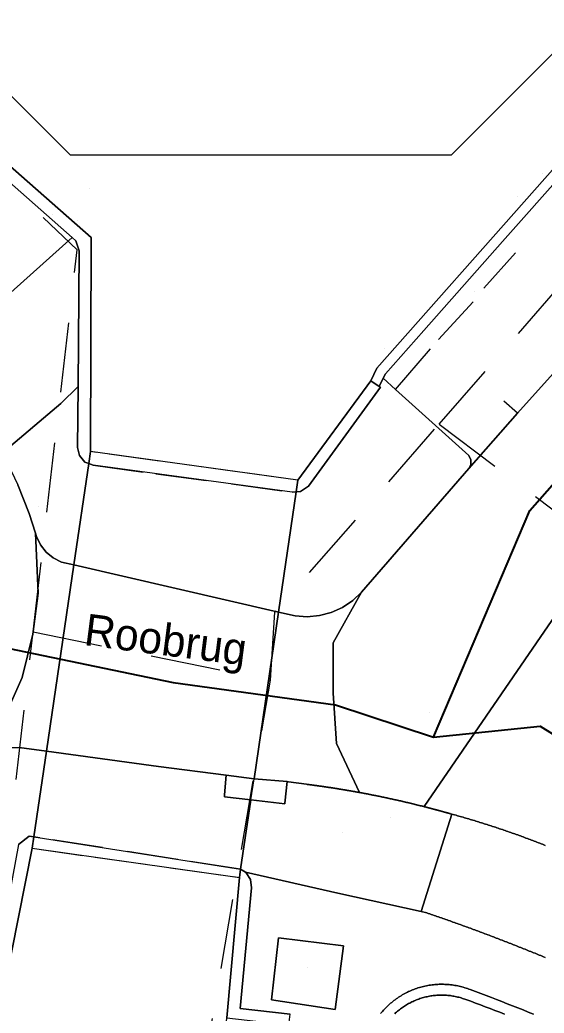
# Model space of a CAD drawing. Header units: metres. Extents: x 0 to 105485, y 0 to 425721.
# Drawn here: x 105230.5 to 105251.16, y 425633.7 to 425672.83 of the extents above; entities that cross this region are included whole.
import ezdxf
from ezdxf.enums import TextEntityAlignment as Align

# ---------------------------------------------------------------- set-up
doc = ezdxf.new("R2010")
doc.units = ezdxf.units.M
doc.header["$MEASUREMENT"] = 0
doc.linetypes.add('IE-TERREINAFSCHEIDING_KUNSTMATIG-SO', pattern=[11, 4, -1, 4, -2])
doc.linetypes.add('KG-PERCEEL-SO', pattern=[19, 5.5, -4, 5.5, -4])
for name, color, linetype, lineweight in [('B-XX-GK-KADEMUUR-G', 150, 'Continuous', 18), ('B-XX-GR-BEPLANTING_CULTUUR_VASTE PLANTENVAK-G', 90, 'Continuous', 18), ('B-XX-GR-BOOM-G', 90, 'Continuous', 13), ('B-XX-IE-AFVAL APART PLAATS-G', 7, 'Continuous', 18), ('B-XX-IE-MEUBILAIR-G', 7, 'Continuous', 18), ('B-XX-IE-MEUBILAIR_WATERWEGMEUBILAIR-G', 150, 'Continuous', 18), ('B-XX-IE-TERREINAFSCHEIDING_KUNSTMATIG_MUUR-G', 90, 'IE-TERREINAFSCHEIDING_KUNSTMATIG-SO', 18), ('B-XX-KG-GRENS_PERCEEL-G', 150, 'KG-PERCEEL-SO', 18), ('B-XX-KW-KUNSTWERK_DEK-G', 170, 'Continuous', 18), ('B-XX-OG-BEBOUWING_STRAATNAAM-T', 7, 'Continuous', 18), ('B-XX-OG-GRENS-G', 7, 'Continuous', 18), ('B-XX-OG-WATER_HAVEN-G', 170, 'Continuous', 18), ('B-XX-VH-OPENVERHARDING-G', 90, 'Continuous', 18), ('B-XX-VH-OPENVERHARDING_SIERBESTRATING-G', 90, 'Continuous', 18), ('B-XX-VH-OPENVERHARDING_STRAATBAKSTEEN-G', 90, 'Continuous', 18), ('B-XX-VW-MARKERING-G', 7, 'Continuous', 18)]:
    doc.layers.add(name, color=color, linetype=linetype, lineweight=lineweight)
doc.layers.add('GIS-WEGVAKKEN', color=2, linetype='Continuous')

msp = doc.modelspace()

# ---------------------------------------------------------------- linework, layer by layer
at = {"layer": 'B-XX-GK-KADEMUUR-G', "ltscale": 0.5}
for points in [[(105289.9330904716, 425710), (105282.355, 425701.46), (105280.942, 425700), (105258.198, 425674.485), (105256.995, 425673.131), (105244.569, 425659.112), (105244.325, 425658.614), (105244.661, 425658.39), (105244.819, 425658.712), (105244.904, 425658.887), (105246.421, 425660.598), (105249.522, 425664.097), (105259.66, 425675.52), (105281.234, 425699.727), (105282.075, 425700.596), (105282.648, 425701.188), (105284.408, 425703.172), (105290.4667001304, 425710)], [(105244.661, 425658.39), (105244.325, 425658.614), (105241.452, 425654.699), (105241.384, 425654.234), (105241.559, 425654.244), (105241.878, 425654.465), (105244.708, 425658.359)], [(105230.994, 425640.195), (105231.059, 425640.641), (105230.871, 425640.67), (105230.456, 425640.339), (105229.446, 425634.904), (105229.746, 425634.613), (105229.907, 425634.766)], [(105239.197, 425639.371), (105239.162, 425639.041), (105238.657, 425633.52), (105240.597, 425633.294), (105240.585, 425633.2), (105241.091, 425633.13), (105241.159, 425633.655), (105239.188, 425633.884), (105239.624, 425638.636), (105239.597, 425638.96), (105239.42, 425639.233), (105239.393, 425639.25)]]:
    msp.add_lwpolyline(points, close=True, dxfattribs=at)
msp.add_lwpolyline([(105224.808, 425671.101), (105232.564, 425664.259), (105232.714, 425664.127), (105232.841, 425663.729), (105232.797, 425658.381), (105232.777, 425655.988), (105232.85, 425655.665), (105233.064, 425655.412), (105233.215, 425655.352), (105233.284, 425655.826), (105233.315, 425664.259), (105224.738, 425671.801)], dxfattribs=at)
at = {"layer": 'B-XX-GR-BEPLANTING_CULTUUR_VASTE PLANTENVAK-G', "ltscale": 0.5}
msp.add_lwpolyline([(105251.2005491174, 425640.3087809963), (105251.1466306467, 425640.3300671576), (105251.0926778883, 425640.3512662618), (105251.0386909829, 425640.3723782535), (105250.9846700712, 425640.393403078), (105250.9306152938, 425640.4143406803), (105250.8765267915, 425640.435191006), (105250.8224047054, 425640.4559540006), (105250.7682491764, 425640.4766296102), (105250.7140603456, 425640.4972177808), (105250.6598383542, 425640.5177184589), (105250.6055833434, 425640.5381315908), (105250.5512954547, 425640.5584571237), (105250.4969748293, 425640.5786950043), (105250.4426216089, 425640.5988451801), (105250.3882359351, 425640.6189075985), (105250.3338179495, 425640.6388822073), (105250.279367794, 425640.6587689545), (105250.2248856103, 425640.6785677881), (105250.1703715404, 425640.6982786566), (105250.1158257264, 425640.7179015088), (105250.0612483104, 425640.7374362934), (105250.0066394345, 425640.7568829596), (105249.951999241, 425640.7762414567), (105249.8973278723, 425640.7955117342), (105249.8426254708, 425640.814693742), (105249.787892179, 425640.8337874301), (105249.7331281396, 425640.8527927487), (105249.6783334952, 425640.8717096483), (105249.6235083885, 425640.8905380797), (105249.5686529624, 425640.9092779938), (105249.5137673598, 425640.9279293417), (105249.4588517237, 425640.946492075), (105249.4039061972, 425640.9649661451), (105249.3489309234, 425640.983351504), (105249.2939260455, 425641.0016481038), (105249.2388917069, 425641.0198558967), (105249.1838280509, 425641.0379748355), (105249.128735221, 425641.0560048728), (105249.0736133608, 425641.0739459618), (105249.0184626137, 425641.0917980556), (105248.9632831236, 425641.1095611078), (105248.9080750342, 425641.127235072), (105248.8528384892, 425641.1448199022), (105248.7975736327, 425641.1623155526), (105248.7422806085, 425641.1797219777), (105248.6869595609, 425641.1970391321), (105248.6316106338, 425641.2142669706), (105248.5762339714, 425641.2314054483), (105248.5208297181, 425641.2484545208), (105248.4653980182, 425641.2654141434), (105248.4099390162, 425641.282284272), (105248.3544528564, 425641.2990648628), (105248.2989396835, 425641.3157558718), (105248.243399642, 425641.3323572558), (105248.1878328768, 425641.3488689713), (105248.1322395325, 425641.3652909755), (105248.076619754, 425641.3816232255), (105248.0209736861, 425641.3978656787), (105247.965301474, 425641.4140182929), (105247.9096032625, 425641.430081026), (105247.8538791969, 425641.4460538361), (105247.7981294223, 425641.4619366815), (105247.7423540839, 425641.4777295211), (105247.6865533271, 425641.4934323134), (105247.6307272972, 425641.5090450178), (105247.5748761396, 425641.5245675935), (105247.519, 425641.54), (105247.519, 425641.54), (105246.308, 425637.702), (105246.536, 425637.65), (105246.536, 425637.65), (105246.5934085817, 425637.6302827893), (105246.6508027936, 425637.6105237888), (105246.7081826052, 425637.5907230091), (105246.7655479862, 425637.5708804607), (105246.822898906, 425637.5509961542), (105246.8802353344, 425637.5310701), (105246.937557241, 425637.5111023086), (105246.9948645952, 425637.4910927909), (105247.0521573669, 425637.4710415571), (105247.1094355256, 425637.4509486182), (105247.1666990409, 425637.4308139845), (105247.2239478825, 425637.410637667), (105247.2811820201, 425637.3904196762), (105247.3384014233, 425637.3701600228), (105247.3956060618, 425637.3498587177), (105247.4527959052, 425637.3295157715), (105247.5099709234, 425637.309131195), (105247.5671310859, 425637.2887049991), (105247.6242763625, 425637.2682371946), (105247.6814067228, 425637.2477277922), (105247.7385221367, 425637.227176803), (105247.7956225737, 425637.2065842377), (105247.8527080038, 425637.1859501073), (105247.9097783965, 425637.1652744228), (105247.9668337217, 425637.1445571951), (105248.023873949, 425637.1237984351), (105248.0808990484, 425637.1029981539), (105248.1379089896, 425637.0821563625), (105248.1949037422, 425637.0612730719), (105248.2518832762, 425637.0403482933), (105248.3088475614, 425637.0193820376), (105248.3657965675, 425636.9983743161), (105248.4227302643, 425636.9773251398), (105248.4796486217, 425636.9562345199), (105248.5365516095, 425636.9351024677), (105248.5934391976, 425636.9139289942), (105248.6503113558, 425636.8927141107), (105248.7071680539, 425636.8714578285), (105248.7640092619, 425636.8501601587), (105248.8208349495, 425636.8288211128), (105248.8776450867, 425636.8074407021), (105248.9344396434, 425636.7860189377), (105248.9912185895, 425636.7645558311), (105249.0479818948, 425636.7430513938), (105249.1047295293, 425636.721505637), (105249.1614614629, 425636.6999185722), (105249.2181776656, 425636.6782902109), (105249.2748781072, 425636.6566205645), (105249.3315627577, 425636.6349096444), (105249.3882315872, 425636.6131574622), (105249.4448845654, 425636.5913640295), (105249.5015216625, 425636.5695293577), (105249.5581428484, 425636.5476534585), (105249.614748093, 425636.5257363434), (105249.6713373665, 425636.5037780241), (105249.7279106388, 425636.4817785122), (105249.7844678798, 425636.4597378193), (105249.8410090597, 425636.4376559572), (105249.8975341484, 425636.4155329375), (105249.9540431161, 425636.393368772), (105250.0105359327, 425636.3711634724), (105250.0670125683, 425636.3489170505), (105250.123472993, 425636.3266295181), (105250.1799171768, 425636.3043008869), (105250.2363450899, 425636.2819311689), (105250.2927567022, 425636.2595203759), (105250.3491519841, 425636.2370685197), (105250.4055309054, 425636.2145756123), (105250.4618934364, 425636.1920416655), (105250.5182395472, 425636.1694666914), (105250.5745692079, 425636.1468507019), (105250.6308823887, 425636.1241937089), (105250.6871790596, 425636.1014957246), (105250.743459191, 425636.0787567608), (105250.7997227529, 425636.0559768297), (105250.8559697155, 425636.0331559434), (105250.912200049, 425636.0102941139), (105250.9684137237, 425635.9873913534), (105251.0246107096, 425635.9644476739), (105251.0807909771, 425635.9414630877), (105251.1369544963, 425635.9184376069), (105251.1931012375, 425635.8953712438)], dxfattribs=at)
msp.add_lwpolyline([(105242.931, 425633.843), (105243.259, 425636.353), (105240.688, 425636.665), (105240.424, 425634.226)], close=True, dxfattribs=at)
at = {"layer": 'B-XX-GR-BOOM-G', "color": 0, "true_color": 0x604a38}
msp.add_polyline3d([(105241.819, 425635.51, 2.626642020908946), (105241.819, 425635.51, 5.426642020908945)], dxfattribs=at)
at = {"layer": 'B-XX-IE-AFVAL APART PLAATS-G', "color": 0, "true_color": 0x604a38}
msp.add_polyline3d([(105243.21, 425640.807, 2.937660908571255), (105243.21, 425640.807, 4.437660908571255)], dxfattribs=at)
at = {"layer": 'B-XX-IE-MEUBILAIR-G', "color": 0, "true_color": 0x604a38}
for points in [[(105248.404, 425662.147, 2.422362178767157), (105248.404, 425662.147, 3.922362178767157)], [(105231.252, 425653.669, 2.971414036667317), (105231.252, 425653.669, 5.971414036667317)], [(105246.654, 425645.548, 2.816537463534221), (105246.654, 425645.548, 4.316537463534221)], [(105245.109, 425641.417, 2.895489654497049), (105245.109, 425641.417, 5.895489654497048)]]:
    msp.add_polyline3d(points, dxfattribs=at)
at = {"layer": 'B-XX-IE-MEUBILAIR_WATERWEGMEUBILAIR-G', "color": 0, "true_color": 0x604a38}
for points in [[(105251.112, 425666.774, 2.416243620165787), (105251.112, 425666.774, 3.916243620165787)], [(105233.26, 425666.17, 0.5669999718666077), (105233.26, 425666.17, 2.066999971866608)], [(105250.107, 425665.872, 2.405112032134081), (105250.107, 425665.872, 3.905112032134081)], [(105231.776, 425665.177, 2.389188335559991), (105231.776, 425665.177, 3.889188335559991)], [(105232.759, 425664.911, 2.47910744046955), (105232.759, 425664.911, 3.97910744046955)], [(105246.421, 425660.598, 2.473200082778931), (105246.421, 425660.598, 3.973200082778931)], [(105244.886, 425659.903, 1.85851679067617), (105244.886, 425659.903, 3.35851679067617)]]:
    msp.add_polyline3d(points, dxfattribs=at)
at = {"layer": 'B-XX-IE-TERREINAFSCHEIDING_KUNSTMATIG_MUUR-G', "ltscale": 0.5}
for points in [[(105233.284, 425655.826), (105233.215, 425655.352), (105233.386, 425655.284), (105241.238, 425654.226), (105241.384, 425654.234), (105241.452, 425654.699)], [(105231.059, 425640.641), (105230.994, 425640.195), (105239.162, 425639.041), (105239.197, 425639.371)]]:
    msp.add_lwpolyline(points, close=True, dxfattribs=at)
at = {"layer": 'B-XX-KG-GRENS_PERCEEL-G', "ltscale": 0.5, "flags": 128}
for points in [[(105231.028, 425648.721), (105232.765, 425663.768), (105223.33, 425672.796), (105205.864, 425687.843), (105203.974, 425699.927), (105205.855, 425708.99), (105206.159061153, 425710)], [(105247.02, 425656.904), (105257.374, 425668.757)], [(105240.378, 425646.823), (105240.549, 425649.496), (105247.02, 425656.904)], [(105247.02, 425656.904), (105255.115, 425650.817)], [(105230.356, 425642.902), (105231.028, 425648.721)], [(105231.028, 425648.721), (105240.378, 425646.823)], [(105254.747, 425603.697), (105236.924, 425626.641), (105240.378, 425646.823)]]:
    msp.add_lwpolyline(points, dxfattribs=at)
at = {"layer": 'B-XX-KW-KUNSTWERK_DEK-G', "ltscale": 0.5}
msp.add_lwpolyline([(105230.994, 425640.195), (105239.162, 425639.041), (105239.197, 425639.371), (105239.607, 425642.104), (105239.73, 425642.926), (105240.691, 425649.493), (105241.384, 425654.234), (105241.452, 425654.699), (105233.284, 425655.826), (105233.215, 425655.352), (105232.629, 425651.359), (105231.555, 425644.025), (105231.059, 425640.641)], close=True, dxfattribs=at)
at = {"layer": 'B-XX-OG-GRENS-G'}
msp.add_polyline3d([(105282.5, 425707.5, 2.338525056838989), (105277.5, 425702.5, 0.9482744932174683), (105267.5, 425692.5, 1.976018786430359), (105262.5, 425682.5, 2.065918684005737), (105257.5, 425677.5, 1.333244800567627), (105252.5, 425672.5, 1.452855467796326), (105247.5, 425667.5, 0.946174144744873), (105232.5, 425667.5, 0.7725734710693359), (105227.5, 425672.5, 1.657380223274231), (105222.5, 425677.5, 0.4754563271999359), (105217.5, 425682.5, 0.4130195379257202), (105207.5, 425692.5, 0.3814249932765961), (105202.5, 425702.5, 2.294182300567627)], close=True, dxfattribs=at)
at = {"layer": 'B-XX-OG-WATER_HAVEN-G', "ltscale": 0.5}
for points in [[(105249.686, 425609.76), (105245.054, 425616.057), (105238.038, 425625.683), (105237.89, 425625.923), (105238.105, 425627.905), (105238.551, 425632.317), (105238.657, 425633.52), (105239.162, 425639.041), (105239.197, 425639.371), (105239.607, 425642.104), (105238.56, 425642.225), (105238.566, 425642.296), (105238.636, 425643.07), (105239.73, 425642.926), (105240.691, 425649.493), (105241.384, 425654.234), (105241.452, 425654.699), (105244.325, 425658.614), (105244.569, 425659.112), (105256.995, 425673.131), (105258.198, 425674.485), (105280.942, 425700)], [(105224.738, 425671.801), (105233.315, 425664.259), (105233.284, 425655.826), (105233.215, 425655.352), (105232.629, 425651.359), (105231.555, 425644.025), (105231.059, 425640.641), (105230.994, 425640.195), (105229.907, 425634.766)]]:
    msp.add_lwpolyline(points, dxfattribs=at)
at = {"layer": 'B-XX-VH-OPENVERHARDING-G', "ltscale": 0.5}
for points in [[(105281.234, 425699.727), (105259.66, 425675.52), (105249.522, 425664.097), (105246.421, 425660.598), (105244.904, 425658.887), (105244.819, 425658.712), (105245.309, 425658.269), (105248.197, 425655.663), (105248.272, 425655.494), (105248.269, 425655.311), (105248.194, 425655.155), (105250.109, 425657.334), (105251.747, 425659.164), (105253.396, 425661.007), (105263.302, 425672.164), (105264.89, 425673.96), (105266.586, 425675.877), (105268.141, 425677.636), (105269.809, 425679.522), (105271.502, 425681.437), (105273.194, 425683.35), (105274.791, 425685.156), (105276.452, 425687.033), (105278.11, 425688.909)], [(105230.153, 425662.088), (105232.564, 425664.259), (105224.808, 425671.101)], [(105251.747, 425659.164), (105250.109, 425657.334), (105248.194, 425655.155), (105243.968, 425650.281), (105242.85, 425648.294), (105242.85, 425646.306), (105242.978, 425644.319), (105243.885, 425642.391), (105243.885, 425642.391), (105243.9108695773, 425642.3862554422), (105243.936735833, 425642.3814928085), (105243.9625987542, 425642.376712101), (105243.9884583285, 425642.3719133223), (105244.0143145432, 425642.3670964745), (105244.0401673856, 425642.3622615601), (105244.0660168432, 425642.3574085814), (105244.0918629034, 425642.3525375408), (105244.1177055534, 425642.3476484406), (105244.1435447807, 425642.3427412833), (105244.1693805726, 425642.3378160713), (105244.1952129167, 425642.3328728069), (105244.2210418001, 425642.3279114925), (105244.2468672104, 425642.3229321307), (105244.2726891349, 425642.3179347237), (105244.298507561, 425642.3129192741), (105244.324322476, 425642.3078857844), (105244.3501338675, 425642.3028342569), (105244.3759417228, 425642.2977646941), (105244.4017460292, 425642.2926770986), (105244.4275467743, 425642.2875714727), (105244.4533439453, 425642.2824478191), (105244.4791375298, 425642.2773061401), (105244.504927515, 425642.2721464382), (105244.5307138884, 425642.2669687162), (105244.5564966374, 425642.2617729764), (105244.5822757495, 425642.2565592213), (105244.608051212, 425642.2513274537), (105244.6338230123, 425642.2460776758), (105244.6595911379, 425642.2408098904), (105244.6853555762, 425642.2355241), (105244.7111163146, 425642.2302203073), (105244.7368733405, 425642.2248985147), (105244.7626266414, 425642.2195587249), (105244.7883762046, 425642.2142009406), (105244.8141220177, 425642.2088251642), (105244.8398640679, 425642.2034313984), (105244.8656023428, 425642.1980196459), (105244.8913368298, 425642.1925899094), (105244.9170675164, 425642.1871421914), (105244.9427943898, 425642.1816764947), (105244.9685174377, 425642.1761928218), (105244.9942366474, 425642.1706911755), (105245.0199520064, 425642.1651715584), (105245.0456635021, 425642.1596339734), (105245.071371122, 425642.154078423), (105245.0970748535, 425642.1485049099), (105245.122774684, 425642.1429134369), (105245.1484706011, 425642.1373040067), (105245.1741625921, 425642.1316766221), (105245.1998506446, 425642.1260312859), (105245.2255347459, 425642.1203680007), (105245.2512148835, 425642.1146867693), (105245.276891045, 425642.1089875945), (105245.3025632177, 425642.1032704791), (105245.3282313892, 425642.0975354259), (105245.3538955468, 425642.0917824377), (105245.379555678, 425642.0860115173), (105245.4052117705, 425642.0802226674), (105245.4308638115, 425642.074415891), (105245.4565117886, 425642.0685911909), (105245.4821556892, 425642.0627485698), (105245.5077955009, 425642.0568880308), (105245.533431211, 425642.0510095765), (105245.5590628072, 425642.0451132101), (105245.5846902768, 425642.0391989341), (105245.6103136074, 425642.0332667515), (105245.6359327865, 425642.0273166655), (105245.6615478015, 425642.0213486786), (105245.6871586399, 425642.0153627939), (105245.7127652893, 425642.0093590143), (105245.738367737, 425642.0033373428), (105245.7639659707, 425641.9972977822), (105245.7895599779, 425641.9912403356), (105245.8151497459, 425641.9851650058), (105245.8407352624, 425641.9790717959), (105245.8663165148, 425641.9729607088), (105245.8918934906, 425641.9668317475), (105245.9174661774, 425641.9606849151), (105245.9430345627, 425641.9545202145), (105245.968598634, 425641.9483376486), (105245.9941583788, 425641.9421372206), (105246.0197137845, 425641.9359189334), (105246.0452648389, 425641.9296827901), (105246.0708115293, 425641.9234287938), (105246.0963538433, 425641.9171569475), (105246.1218917684, 425641.9108672542), (105246.1474252921, 425641.904559717), (105246.172954402, 425641.8982343391), (105246.1984790857, 425641.8918911234), (105246.2239993306, 425641.8855300732), (105246.2495151243, 425641.8791511914), (105246.2750264543, 425641.8727544814), (105246.3005333082, 425641.8663399459), (105246.3260356735, 425641.8599075884), (105246.3515335378, 425641.8534574119), (105246.3770268886, 425641.8469894195), (105246.4025157135, 425641.8405036145), (105246.428, 425641.834), (105246.428, 425641.834), (105251.926, 425649.836)], [(105229.2, 425643.822), (105230.598, 425646.922), (105231.017, 425648.63), (105231.226, 425650.24), (105231.121, 425652.607), (105230.87, 425653.39), (105230.419, 425654.519)], [(105251.926, 425649.836), (105246.428, 425641.834), (105246.428, 425641.834), (105246.4386253069, 425641.8313008819), (105246.4492498372, 425641.828598708), (105246.4598735898, 425641.8258934787), (105246.470496564, 425641.8231851941), (105246.4811187588, 425641.8204738545), (105246.4917401735, 425641.81775946), (105246.502360807, 425641.8150420109), (105246.5129806585, 425641.8123215075), (105246.5235997272, 425641.8095979498), (105246.5342180122, 425641.8068713383), (105246.5448355125, 425641.804141673), (105246.5554522274, 425641.8014089543), (105246.5660681559, 425641.7986731824), (105246.5766832971, 425641.7959343573), (105246.5872976502, 425641.7931924796), (105246.5979112143, 425641.7904475492), (105246.6085239886, 425641.7876995665), (105246.619135972, 425641.7849485317), (105246.6297471639, 425641.7821944449), (105246.6403575632, 425641.7794373066), (105246.6509671692, 425641.7766771167), (105246.6615759808, 425641.7739138757), (105246.6721839974, 425641.7711475837), (105246.6827912179, 425641.768378241), (105246.6933976415, 425641.7656058477), (105246.7040032673, 425641.7628304042), (105246.7146080944, 425641.7600519105), (105246.7252121221, 425641.7572703671), (105246.7358153493, 425641.754485774), (105246.7464177752, 425641.7516981316), (105246.757019399, 425641.7489074401), (105246.7676202197, 425641.7461136996), (105246.7782202366, 425641.7433169105), (105246.7888194486, 425641.7405170729), (105246.7994178549, 425641.7377141871), (105246.8100154547, 425641.7349082533), (105246.8206122471, 425641.7320992718), (105246.8312082312, 425641.7292872427), (105246.8418034061, 425641.7264721664), (105246.8523977709, 425641.723654043), (105246.8629913248, 425641.7208328728), (105246.873584067, 425641.718008656), (105246.8841759964, 425641.7151813929), (105246.8947671122, 425641.7123510836), (105246.9053574137, 425641.7095177284), (105246.9159468998, 425641.7066813276), (105246.9265355698, 425641.7038418814), (105246.9371234226, 425641.70099939), (105246.9477104576, 425641.6981538537), (105246.9582966737, 425641.6953052726), (105246.9688820701, 425641.692453647), (105246.979466646, 425641.6895989773), (105246.9900504005, 425641.6867412635), (105247.0006333326, 425641.683880506), (105247.0112154415, 425641.6810167049), (105247.0217967264, 425641.6781498605), (105247.0323771863, 425641.6752799731), (105247.0429568204, 425641.6724070429), (105247.0535356278, 425641.6695310701), (105247.0641136077, 425641.6666520549), (105247.0746907591, 425641.6637699976), (105247.0852670812, 425641.6608848985), (105247.095842573, 425641.6579967577), (105247.1064172339, 425641.6551055756), (105247.1169910628, 425641.6522113523), (105247.1275640589, 425641.6493140881), (105247.1381362212, 425641.6464137832), (105247.1487075491, 425641.6435104379), (105247.1592780414, 425641.6406040524), (105247.1698476975, 425641.637694627), (105247.1804165164, 425641.6347821617), (105247.1909844972, 425641.6318666571), (105247.2015516391, 425641.6289481133), (105247.2121179412, 425641.6260265304), (105247.2226834026, 425641.6231019088), (105247.2332480224, 425641.6201742488), (105247.2438117998, 425641.6172435504), (105247.254374734, 425641.614309814), (105247.2649368239, 425641.6113730399), (105247.2754980688, 425641.6084332282), (105247.2860584677, 425641.6054903792), (105247.2966180198, 425641.6025444932), (105247.3071767243, 425641.5995955704), (105247.3177345802, 425641.596643611), (105247.3282915868, 425641.5936886153), (105247.338847743, 425641.5907305836), (105247.349403048, 425641.587769516), (105247.359957501, 425641.5848054128), (105247.3705111011, 425641.5818382743), (105247.3810638474, 425641.5788681007), (105247.3916157391, 425641.5758948923), (105247.4021667752, 425641.5729186493), (105247.412716955, 425641.5699393719), (105247.4232662774, 425641.5669570604), (105247.4338147417, 425641.563971715), (105247.444362347, 425641.5609833361), (105247.4549090924, 425641.5579919238), (105247.465454977, 425641.5549974783), (105247.476, 425641.552), (105247.476, 425641.552), (105247.519, 425641.54), (105247.519, 425641.54), (105247.5748761396, 425641.5245675935), (105247.6307272972, 425641.5090450178), (105247.6865533271, 425641.4934323134), (105247.7423540839, 425641.4777295211), (105247.7981294223, 425641.4619366815), (105247.8538791969, 425641.4460538361), (105247.9096032625, 425641.430081026), (105247.965301474, 425641.4140182929), (105248.0209736861, 425641.3978656787), (105248.076619754, 425641.3816232255), (105248.1322395325, 425641.3652909755), (105248.1878328768, 425641.3488689713), (105248.243399642, 425641.3323572558), (105248.2989396835, 425641.3157558718), (105248.3544528564, 425641.2990648628), (105248.4099390162, 425641.282284272), (105248.4653980182, 425641.2654141434), (105248.5208297181, 425641.2484545208), (105248.5762339714, 425641.2314054483), (105248.6316106338, 425641.2142669706), (105248.6869595609, 425641.1970391321), (105248.7422806085, 425641.1797219777), (105248.7975736327, 425641.1623155526), (105248.8528384892, 425641.1448199022), (105248.9080750342, 425641.127235072), (105248.9632831236, 425641.1095611078), (105249.0184626137, 425641.0917980556), (105249.0736133608, 425641.0739459618), (105249.128735221, 425641.0560048728), (105249.1838280509, 425641.0379748355), (105249.2388917069, 425641.0198558967), (105249.2939260455, 425641.0016481038), (105249.3489309234, 425640.983351504), (105249.4039061972, 425640.9649661451), (105249.4588517237, 425640.946492075), (105249.5137673598, 425640.9279293417), (105249.5686529624, 425640.9092779938), (105249.6235083885, 425640.8905380797), (105249.6783334952, 425640.8717096483), (105249.7331281396, 425640.8527927487), (105249.787892179, 425640.8337874301), (105249.8426254708, 425640.814693742), (105249.8973278723, 425640.7955117342), (105249.951999241, 425640.7762414567), (105250.0066394345, 425640.7568829596), (105250.0612483104, 425640.7374362934), (105250.1158257264, 425640.7179015088), (105250.1703715404, 425640.6982786566), (105250.2248856103, 425640.6785677881), (105250.279367794, 425640.6587689545), (105250.3338179495, 425640.6388822073), (105250.3882359351, 425640.6189075985), (105250.4426216089, 425640.5988451801), (105250.4969748293, 425640.5786950043), (105250.5512954547, 425640.5584571237), (105250.6055833434, 425640.5381315908), (105250.6598383542, 425640.5177184589), (105250.7140603456, 425640.4972177808), (105250.7682491764, 425640.4766296102), (105250.8224047054, 425640.4559540006), (105250.8765267915, 425640.435191006), (105250.9306152938, 425640.4143406803), (105250.9846700712, 425640.393403078), (105251.0386909829, 425640.3723782535), (105251.0926778883, 425640.3512662618), (105251.1466306467, 425640.3300671576), (105251.2005491174, 425640.3087809963)]]:
    msp.add_lwpolyline(points, dxfattribs=at)
for points in [[(105232.841, 425663.729), (105232.714, 425664.127), (105232.564, 425664.259), (105230.153, 425662.088), (105228.608, 425660.702), (105227.597, 425659.796), (105227.465, 425659.634), (105227.411, 425659.443), (105227.436, 425659.246), (105227.536, 425659.073), (105228.184, 425658.308), (105228.634, 425657.694), (105229.298, 425656.676), (105229.809, 425655.767), (105232.115, 425657.717), (105232.797, 425658.381)], [(105248.194, 425655.155), (105248.269, 425655.311), (105248.272, 425655.494), (105248.197, 425655.663), (105245.309, 425658.269), (105244.819, 425658.712), (105244.661, 425658.39), (105244.708, 425658.359), (105241.878, 425654.465), (105241.559, 425654.244), (105241.384, 425654.234), (105240.691, 425649.493), (105241.345, 425649.349), (105241.827, 425649.314), (105242.308, 425649.359), (105242.775, 425649.483), (105243.215, 425649.681), (105243.616, 425649.95), (105243.968, 425650.281)], [(105233.215, 425655.352), (105233.064, 425655.412), (105232.85, 425655.665), (105232.777, 425655.988), (105232.797, 425658.381), (105232.115, 425657.717), (105229.809, 425655.767), (105229.894, 425655.616), (105230.419, 425654.519), (105230.87, 425653.39), (105231.121, 425652.607), (105231.164, 425652.471), (105231.318, 425652.146), (105231.539, 425651.862), (105231.817, 425651.634), (105232.139, 425651.472), (105232.629, 425651.359)], [(105241.384, 425654.234), (105241.238, 425654.226), (105233.386, 425655.284), (105233.215, 425655.352), (105232.629, 425651.359), (105240.691, 425649.493)], [(105232.629, 425651.359), (105232.139, 425651.472), (105231.817, 425651.634), (105231.539, 425651.862), (105231.318, 425652.146), (105231.164, 425652.471), (105231.121, 425652.607), (105231.226, 425650.24), (105231.017, 425648.63), (105230.598, 425646.922), (105229.2, 425643.822), (105229.36, 425643.936), (105229.715, 425644.091), (105230.094, 425644.171), (105230.482, 425644.171), (105231.555, 425644.025)], [(105240.691, 425649.493), (105232.629, 425651.359), (105231.555, 425644.025), (105235.971, 425643.42), (105238.636, 425643.07), (105239.73, 425642.926)], [(105243.968, 425650.281), (105243.616, 425649.95), (105243.215, 425649.681), (105242.775, 425649.483), (105242.308, 425649.359), (105241.827, 425649.314), (105241.345, 425649.349), (105240.691, 425649.493), (105239.73, 425642.926), (105241.031, 425642.819), (105241.089, 425642.813), (105241.801, 425642.715), (105241.801, 425642.715), (105241.8221361933, 425642.7123138545), (105241.8432708578, 425642.7096157067), (105241.8644039868, 425642.7069055578), (105241.8855355733, 425642.7041834083), (105241.9066656105, 425642.7014492592), (105241.9277940917, 425642.6987031115), (105241.9489210101, 425642.695944966), (105241.9700463588, 425642.6931748235), (105241.991170131, 425642.6903926851), (105242.0122923198, 425642.6875985515), (105242.0334129186, 425642.6847924237), (105242.0545319204, 425642.6819743026), (105242.0756493186, 425642.6791441892), (105242.0967651062, 425642.6763020842), (105242.1178792764, 425642.6734479886), (105242.1389918224, 425642.6705819034), (105242.1601027375, 425642.6677038294), (105242.1812120148, 425642.6648137677), (105242.2023196476, 425642.661911719), (105242.2234256289, 425642.6589976845), (105242.244529952, 425642.6560716649), (105242.2656326102, 425642.6531336613), (105242.2867335965, 425642.6501836746), (105242.3078329042, 425642.6472217058), (105242.3289305265, 425642.6442477557), (105242.3500264566, 425642.6412618254), (105242.3711206877, 425642.6382639158), (105242.3922132129, 425642.635254028), (105242.4133040255, 425642.6322321627), (105242.4343931187, 425642.6291983211), (105242.4554804856, 425642.6261525042), (105242.4765661195, 425642.6230947128), (105242.4976500136, 425642.620024948), (105242.5187321611, 425642.6169432108), (105242.5398125551, 425642.6138495022), (105242.5608911889, 425642.6107438231), (105242.5819680557, 425642.6076261746), (105242.6030431487, 425642.6044965576), (105242.624116461, 425642.6013549733), (105242.645187986, 425642.5982014225), (105242.6662577167, 425642.5950359064), (105242.6873256464, 425642.5918584258), (105242.7083917684, 425642.588668982), (105242.7294560757, 425642.5854675758), (105242.7505185617, 425642.5822542083), (105242.7715792195, 425642.5790288806), (105242.7926380423, 425642.5757915937), (105242.8136950234, 425642.5725423486), (105242.8347501559, 425642.5692811464), (105242.8558034331, 425642.5660079881), (105242.8768548482, 425642.5627228749), (105242.8979043944, 425642.5594258077), (105242.9189520648, 425642.5561167875), (105242.9399978528, 425642.5527958156), (105242.9610417515, 425642.549462893), (105242.9820837541, 425642.5461180207), (105243.0031238539, 425642.5427611997), (105243.024162044, 425642.5393924313), (105243.0451983178, 425642.5360117164), (105243.0662326683, 425642.5326190562), (105243.0872650889, 425642.5292144518), (105243.1082955726, 425642.5257979042), (105243.1293241129, 425642.5223694146), (105243.1503507028, 425642.518928984), (105243.1713753356, 425642.5154766136), (105243.1923980045, 425642.5120123045), (105243.2134187028, 425642.5085360578), (105243.2344374236, 425642.5050478746), (105243.2554541601, 425642.5015477561), (105243.2764689057, 425642.4980357034), (105243.2974816535, 425642.4945117176), (105243.3184923967, 425642.4909757998), (105243.3395011286, 425642.4874279512), (105243.3605078424, 425642.483868173), (105243.3815125313, 425642.4802964662), (105243.4025151886, 425642.4767128321), (105243.4235158074, 425642.4731172718), (105243.4445143811, 425642.4695097863), (105243.4655109027, 425642.465890377), (105243.4865053656, 425642.462259045), (105243.5074977631, 425642.4586157914), (105243.5284880882, 425642.4549606174), (105243.5494763343, 425642.4512935243), (105243.5704624945, 425642.4476145131), (105243.5914465622, 425642.4439235852), (105243.6124285305, 425642.4402207416), (105243.6334083928, 425642.4365059835), (105243.6543861421, 425642.4327793122), (105243.6753617717, 425642.4290407288), (105243.696335275, 425642.4252902347), (105243.7173066451, 425642.4215278308), (105243.7382758752, 425642.4177535186), (105243.7592429587, 425642.4139672992), (105243.7802078886, 425642.4101691738), (105243.8011706584, 425642.4063591435), (105243.8221312612, 425642.4025372099), (105243.8430896902, 425642.3987033739), (105243.8640459387, 425642.3948576369), (105243.885, 425642.391), (105243.885, 425642.391), (105242.978, 425644.319), (105242.85, 425646.306), (105242.85, 425648.294)], [(105231.059, 425640.641), (105239.197, 425639.371), (105239.607, 425642.104), (105239.73, 425642.926), (105238.636, 425643.07), (105235.971, 425643.42), (105231.555, 425644.025)]]:
    msp.add_lwpolyline(points, close=True, dxfattribs=at)
at = {"layer": 'B-XX-VH-OPENVERHARDING_SIERBESTRATING-G', "ltscale": 0.5}
for points in [[(105251.1931012375, 425635.8953712438), (105251.1369544963, 425635.9184376069), (105251.0807909771, 425635.9414630877), (105251.0246107096, 425635.9644476739), (105250.9684137237, 425635.9873913534), (105250.912200049, 425636.0102941139), (105250.8559697155, 425636.0331559434), (105250.7997227529, 425636.0559768297), (105250.743459191, 425636.0787567608), (105250.6871790596, 425636.1014957246), (105250.6308823887, 425636.1241937089), (105250.5745692079, 425636.1468507019), (105250.5182395472, 425636.1694666914), (105250.4618934364, 425636.1920416655), (105250.4055309054, 425636.2145756123), (105250.3491519841, 425636.2370685197), (105250.2927567022, 425636.2595203759), (105250.2363450899, 425636.2819311689), (105250.1799171768, 425636.3043008869), (105250.123472993, 425636.3266295181), (105250.0670125683, 425636.3489170505), (105250.0105359327, 425636.3711634724), (105249.9540431161, 425636.393368772), (105249.8975341484, 425636.4155329375), (105249.8410090597, 425636.4376559572), (105249.7844678798, 425636.4597378193), (105249.7279106388, 425636.4817785122), (105249.6713373665, 425636.5037780241), (105249.614748093, 425636.5257363434), (105249.5581428484, 425636.5476534585), (105249.5015216625, 425636.5695293577), (105249.4448845654, 425636.5913640295), (105249.3882315872, 425636.6131574622), (105249.3315627577, 425636.6349096444), (105249.2748781072, 425636.6566205645), (105249.2181776656, 425636.6782902109), (105249.1614614629, 425636.6999185722), (105249.1047295293, 425636.721505637), (105249.0479818948, 425636.7430513938), (105248.9912185895, 425636.7645558311), (105248.9344396434, 425636.7860189377), (105248.8776450867, 425636.8074407021), (105248.8208349495, 425636.8288211128), (105248.7640092619, 425636.8501601587), (105248.7071680539, 425636.8714578285), (105248.6503113558, 425636.8927141107), (105248.5934391976, 425636.9139289942), (105248.5365516095, 425636.9351024677), (105248.4796486217, 425636.9562345199), (105248.4227302643, 425636.9773251398), (105248.3657965675, 425636.9983743161), (105248.3088475614, 425637.0193820376), (105248.2518832762, 425637.0403482933), (105248.1949037422, 425637.0612730719), (105248.1379089896, 425637.0821563625), (105248.0808990484, 425637.1029981539), (105248.023873949, 425637.1237984351), (105247.9668337217, 425637.1445571951), (105247.9097783965, 425637.1652744228), (105247.8527080038, 425637.1859501073), (105247.7956225737, 425637.2065842377), (105247.7385221367, 425637.227176803), (105247.6814067228, 425637.2477277922), (105247.6242763625, 425637.2682371946), (105247.5671310859, 425637.2887049991), (105247.5099709234, 425637.309131195), (105247.4527959052, 425637.3295157715), (105247.3956060618, 425637.3498587177), (105247.3384014233, 425637.3701600228), (105247.2811820201, 425637.3904196762), (105247.2239478825, 425637.410637667), (105247.1666990409, 425637.4308139845), (105247.1094355256, 425637.4509486182), (105247.0521573669, 425637.4710415571), (105246.9948645952, 425637.4910927909), (105246.937557241, 425637.5111023086), (105246.8802353344, 425637.5310701), (105246.822898906, 425637.5509961542), (105246.7655479862, 425637.5708804607), (105246.7081826052, 425637.5907230091), (105246.6508027936, 425637.6105237888), (105246.5934085817, 425637.6302827893), (105246.536, 425637.65), (105246.536, 425637.65), (105246.308, 425637.702), (105243.027, 425638.419), (105239.393, 425639.25), (105239.42, 425639.233), (105239.597, 425638.96), (105239.624, 425638.636), (105239.188, 425633.884), (105241.159, 425633.655)], [(105244.7165258132, 425633.6801901667), (105244.7523816975, 425633.7239958215), (105244.7890333015, 425633.7671379094), (105244.8264683474, 425633.8096019785), (105244.8646742951, 425633.8513738039), (105244.903638346, 425633.8924393924), (105244.9433474478, 425633.9327849878), (105244.9837882984, 425633.9723970748), (105245.0249473506, 425634.0112623838), (105245.0668108168, 425634.0493678957), (105245.1093646732, 425634.0867008453), (105245.1525946649, 425634.1232487269), (105245.1964863104, 425634.1589992973), (105245.2410249066, 425634.1939405805), (105245.2861955338, 425634.2280608718), (105245.3319830602, 425634.2613487412), (105245.3783721478, 425634.2937930378), (105245.4253472568, 425634.3253828932), (105245.4728926512, 425634.3561077252), (105245.5209924039, 425634.3859572414), (105245.5696304022, 425634.4149214426), (105245.618790353, 425634.4429906263), (105245.6684557883, 425634.4701553895), (105245.718610071, 425634.4964066325), (105245.7692364, 425634.5217355615), (105245.8203178161, 425634.5461336916), (105245.8718372079, 425634.5695928498), (105245.9237773169, 425634.5921051776), (105245.976120744, 425634.6136631336), (105246.0288499549, 425634.6342594962), (105246.0819472858, 425634.653887366), (105246.1353949501, 425634.6725401678), (105246.1891750434, 425634.6902116533), (105246.24326955, 425634.7068959026), (105246.2976603492, 425634.7225873269), (105246.3523292207, 425634.7372806696), (105246.4072578511, 425634.7509710089), (105246.4624278402, 425634.7636537583), (105246.5178207067, 425634.7753246697), (105246.5734178947, 425634.7859798332), (105246.62920078, 425634.7956156796), (105246.6851506761, 425634.804228981), (105246.7412488404, 425634.811816852), (105246.797476481, 425634.8183767509), (105246.8538147621, 425634.82390648), (105246.9102448114, 425634.8284041872), (105246.9667477254, 425634.8318683656), (105247.0233045766, 425634.8342978548), (105247.079896419, 425634.835691841), (105247.1365042953, 425634.8360498573), (105247.1931092425, 425634.8353717835), (105247.2496922987, 425634.8336578471), (105247.3062345094, 425634.830908622), (105247.3627169337, 425634.8271250292), (105247.4191206508, 425634.8223083363), (105247.4754267661, 425634.8164601566), (105247.5316164179, 425634.8095824493), (105247.5876707834, 425634.8016775183), (105247.6435710852, 425634.7927480117), (105247.6992985974, 425634.7827969207), (105247.7548346521, 425634.7718275787), (105247.8101606454, 425634.7598436605), (105247.8652580438, 425634.7468491804), (105247.9201083906, 425634.7328484913), (105247.9746933114, 425634.7178462835), (105248.0289945213, 425634.7018475823), (105248.0829938299, 425634.6848577471), (105248.1366731482, 425634.6668824694), (105248.1900144945, 425634.6479277705), (105248.243, 425634.628), (105248.243, 425634.628), (105248.4522392175, 425634.5500245245), (105248.6612757102, 425634.4715072036), (105248.8701080749, 425634.3924485645), (105249.0787349098, 425634.3128491379), (105249.2871548144, 425634.2327094582), (105249.4953663899, 425634.152030063), (105249.7033682385, 425634.0708114942), (105249.911158964, 425633.9890542968), (105250.1187371717, 425633.9067590197), (105250.3261014682, 425633.8239262152), (105250.5332504615, 425633.7405564394), (105250.7401827611, 425633.6566502519)], [(105250.7401827611, 425633.6566502519), (105250.5332504615, 425633.7405564394), (105250.3261014682, 425633.8239262152), (105250.1187371717, 425633.9067590197), (105249.911158964, 425633.9890542968), (105249.7033682385, 425634.0708114942), (105249.4953663899, 425634.152030063), (105249.2871548144, 425634.2327094582), (105249.0787349098, 425634.3128491379), (105248.8701080749, 425634.3924485645), (105248.6612757102, 425634.4715072036), (105248.4522392175, 425634.5500245245), (105248.243, 425634.628), (105248.243, 425634.628), (105248.1900144945, 425634.6479277705), (105248.1366731482, 425634.6668824694), (105248.0829938299, 425634.6848577471), (105248.0289945213, 425634.7018475823), (105247.9746933114, 425634.7178462835), (105247.9201083906, 425634.7328484913), (105247.8652580438, 425634.7468491804), (105247.8101606454, 425634.7598436605), (105247.7548346521, 425634.7718275787), (105247.6992985974, 425634.7827969207), (105247.6435710852, 425634.7927480117), (105247.5876707834, 425634.8016775183), (105247.5316164179, 425634.8095824493), (105247.4754267661, 425634.8164601566), (105247.4191206508, 425634.8223083363), (105247.3627169337, 425634.8271250292), (105247.3062345094, 425634.830908622), (105247.2496922987, 425634.8336578471), (105247.1931092425, 425634.8353717835), (105247.1365042953, 425634.8360498573), (105247.079896419, 425634.835691841), (105247.0233045766, 425634.8342978548), (105246.9667477254, 425634.8318683656), (105246.9102448114, 425634.8284041872), (105246.8538147621, 425634.82390648), (105246.797476481, 425634.8183767509), (105246.7412488404, 425634.811816852), (105246.6851506761, 425634.804228981), (105246.62920078, 425634.7956156796), (105246.5734178947, 425634.7859798332), (105246.5178207067, 425634.7753246697), (105246.4624278402, 425634.7636537583), (105246.4072578511, 425634.7509710089), (105246.3523292207, 425634.7372806696), (105246.2976603492, 425634.7225873269), (105246.24326955, 425634.7068959026), (105246.1891750434, 425634.6902116533), (105246.1353949501, 425634.6725401678), (105246.0819472858, 425634.653887366), (105246.0288499549, 425634.6342594962), (105245.976120744, 425634.6136631336), (105245.9237773169, 425634.5921051776), (105245.8718372079, 425634.5695928498), (105245.8203178161, 425634.5461336916), (105245.7692364, 425634.5217355615), (105245.718610071, 425634.4964066325), (105245.6684557883, 425634.4701553895), (105245.618790353, 425634.4429906263), (105245.5696304022, 425634.4149214426), (105245.5209924039, 425634.3859572414), (105245.4728926512, 425634.3561077252), (105245.4253472568, 425634.3253828932), (105245.3783721478, 425634.2937930378), (105245.3319830602, 425634.2613487412), (105245.2861955338, 425634.2280608718), (105245.2410249066, 425634.1939405805), (105245.1964863104, 425634.1589992973), (105245.1525946649, 425634.1232487269), (105245.1093646732, 425634.0867008453), (105245.0668108168, 425634.0493678957), (105245.0249473506, 425634.0112623838), (105244.9837882984, 425633.9723970748), (105244.9433474478, 425633.9327849878), (105244.903638346, 425633.8924393924), (105244.8646742951, 425633.8513738039), (105244.8264683474, 425633.8096019785), (105244.7890333015, 425633.7671379094), (105244.7523816975, 425633.7239958215), (105244.7165258132, 425633.6801901667)], [(105249.5964302929, 425633.6624020418), (105249.4068812927, 425633.7355154443), (105249.2171499759, 425633.8081544178), (105249.0272375297, 425633.8803185078), (105248.8371451429, 425633.9520072625), (105248.6468740051, 425634.0232202333), (105248.4564253072, 425634.0939569744), (105248.2658002412, 425634.1642170433), (105248.075, 425634.234), (105248.075, 425634.234), (105248.0294156776, 425634.2508657881), (105247.9835336885, 425634.2669041277), (105247.9373690513, 425634.2821097689), (105247.8909368769, 425634.2964777346), (105247.8442523639, 425634.3100033216), (105247.7973307935, 425634.3226821027), (105247.7501875245, 425634.3345099277), (105247.7028379882, 425634.345482925), (105247.6552976835, 425634.3555975029), (105247.6075821717, 425634.3648503505), (105247.5597070714, 425634.3732384391), (105247.5116880536, 425634.3807590232), (105247.4635408362, 425634.3874096409), (105247.4152811793, 425634.3931881153), (105247.3669248795, 425634.3980925551), (105247.3184877653, 425634.4021213547), (105247.2699856916, 425634.4052731955), (105247.2214345344, 425634.4075470458), (105247.172850186, 425634.4089421613), (105247.1242485494, 425634.4094580853), (105247.0756455333, 425634.4090946489), (105247.0270570469, 425634.4078519712), (105246.9784989947, 425634.4057304588), (105246.9299872709, 425634.4027308063), (105246.881537755, 425634.3988539954), (105246.8331663058, 425634.3941012951), (105246.7848887567, 425634.3884742613), (105246.7367209103, 425634.3819747357), (105246.6886785334, 425634.3746048458), (105246.6407773516, 425634.3663670041), (105246.5930330442, 425634.3572639069), (105246.5454612396, 425634.3472985341), (105246.4980775091, 425634.3364741475), (105246.4508973629, 425634.3247942903), (105246.4039362445, 425634.3122627856), (105246.3572095254, 425634.2988837354), (105246.3107325008, 425634.284661519), (105246.2645203839, 425634.2696007917), (105246.2185883012, 425634.2537064834), (105246.1729512876, 425634.2369837967), (105246.1276242815, 425634.2194382055), (105246.0826221196, 425634.2010754529), (105246.0379595325, 425634.1819015495), (105245.9936511395, 425634.1619227715), (105245.9497114441, 425634.1411456586), (105245.9061548289, 425634.1195770118), (105245.8629955512, 425634.0972238909), (105245.8202477384, 425634.074093613), (105245.777925383, 425634.0501937491), (105245.7360423384, 425634.0255321224), (105245.6946123141, 425634.0001168053), (105245.6536488713, 425633.9739561171), (105245.6131654185, 425633.9470586207), (105245.5731752072, 425633.9194331207), (105245.5336913272, 425633.8910886595), (105245.4947267028, 425633.8620345152), (105245.4562940882, 425633.8322801981), (105245.4184060635, 425633.8018354474), (105245.3810750306, 425633.7707102287), (105245.344313209, 425633.7389147301), (105245.3081326318, 425633.7064593594), (105245.272545142, 425633.6733547399)], [(105245.272545142, 425633.6733547399), (105245.3081326318, 425633.7064593594), (105245.344313209, 425633.7389147301), (105245.3810750306, 425633.7707102287), (105245.4184060635, 425633.8018354474), (105245.4562940882, 425633.8322801981), (105245.4947267028, 425633.8620345152), (105245.5336913272, 425633.8910886595), (105245.5731752072, 425633.9194331207), (105245.6131654185, 425633.9470586207), (105245.6536488713, 425633.9739561171), (105245.6946123141, 425634.0001168053), (105245.7360423384, 425634.0255321224), (105245.777925383, 425634.0501937491), (105245.8202477384, 425634.074093613), (105245.8629955512, 425634.0972238909), (105245.9061548289, 425634.1195770118), (105245.9497114441, 425634.1411456586), (105245.9936511395, 425634.1619227715), (105246.0379595325, 425634.1819015495), (105246.0826221196, 425634.2010754529), (105246.1276242815, 425634.2194382055), (105246.1729512876, 425634.2369837967), (105246.2185883012, 425634.2537064834), (105246.2645203839, 425634.2696007917), (105246.3107325008, 425634.284661519), (105246.3572095254, 425634.2988837354), (105246.4039362445, 425634.3122627856), (105246.4508973629, 425634.3247942903), (105246.4980775091, 425634.3364741475), (105246.5454612396, 425634.3472985341), (105246.5930330442, 425634.3572639069), (105246.6407773516, 425634.3663670041), (105246.6886785334, 425634.3746048458), (105246.7367209103, 425634.3819747357), (105246.7848887567, 425634.3884742613), (105246.8331663058, 425634.3941012951), (105246.881537755, 425634.3988539954), (105246.9299872709, 425634.4027308063), (105246.9784989947, 425634.4057304588), (105247.0270570469, 425634.4078519712), (105247.0756455333, 425634.4090946489), (105247.1242485494, 425634.4094580853), (105247.172850186, 425634.4089421613), (105247.2214345344, 425634.4075470458), (105247.2699856916, 425634.4052731955), (105247.3184877653, 425634.4021213547), (105247.3669248795, 425634.3980925551), (105247.4152811793, 425634.3931881153), (105247.4635408362, 425634.3874096409), (105247.5116880536, 425634.3807590232), (105247.5597070714, 425634.3732384391), (105247.6075821717, 425634.3648503505), (105247.6552976835, 425634.3555975029), (105247.7028379882, 425634.345482925), (105247.7501875245, 425634.3345099277), (105247.7973307935, 425634.3226821027), (105247.8442523639, 425634.3100033216), (105247.8909368769, 425634.2964777346), (105247.9373690513, 425634.2821097689), (105247.9835336885, 425634.2669041277), (105248.0294156776, 425634.2508657881), (105248.075, 425634.234), (105248.075, 425634.234), (105248.2658002412, 425634.1642170433), (105248.4564253072, 425634.0939569744), (105248.6468740051, 425634.0232202333), (105248.8371451429, 425633.9520072625), (105249.0272375297, 425633.8803185078), (105249.2171499759, 425633.8081544178), (105249.4068812927, 425633.7355154443), (105249.5964302929, 425633.6624020418)]]:
    msp.add_lwpolyline(points, dxfattribs=at)
msp.add_lwpolyline([(105242.931, 425633.843), (105240.424, 425634.226), (105240.688, 425636.665), (105243.259, 425636.353)], close=True, dxfattribs=at)
at = {"layer": 'B-XX-VH-OPENVERHARDING_STRAATBAKSTEEN-G', "ltscale": 0.5}
msp.add_lwpolyline([(105230.456, 425640.339), (105230.871, 425640.67), (105231.059, 425640.641), (105231.555, 425644.025), (105230.482, 425644.171)], dxfattribs=at)
for points in [[(105238.566, 425642.296), (105238.56, 425642.225), (105239.607, 425642.104), (105240.947, 425641.948), (105240.949, 425641.968), (105241.031, 425642.819), (105239.73, 425642.926), (105238.636, 425643.07)], [(105239.197, 425639.371), (105239.393, 425639.25), (105243.027, 425638.419), (105246.308, 425637.702), (105247.519, 425641.54), (105247.476, 425641.552), (105247.476, 425641.552), (105247.465454977, 425641.5549974783), (105247.4549090924, 425641.5579919238), (105247.444362347, 425641.5609833361), (105247.4338147417, 425641.563971715), (105247.4232662774, 425641.5669570604), (105247.412716955, 425641.5699393719), (105247.4021667752, 425641.5729186493), (105247.3916157391, 425641.5758948923), (105247.3810638474, 425641.5788681007), (105247.3705111011, 425641.5818382743), (105247.359957501, 425641.5848054128), (105247.349403048, 425641.587769516), (105247.338847743, 425641.5907305836), (105247.3282915868, 425641.5936886153), (105247.3177345802, 425641.596643611), (105247.3071767243, 425641.5995955704), (105247.2966180198, 425641.6025444932), (105247.2860584677, 425641.6054903792), (105247.2754980688, 425641.6084332282), (105247.2649368239, 425641.6113730399), (105247.254374734, 425641.614309814), (105247.2438117998, 425641.6172435504), (105247.2332480224, 425641.6201742488), (105247.2226834026, 425641.6231019088), (105247.2121179412, 425641.6260265304), (105247.2015516391, 425641.6289481133), (105247.1909844972, 425641.6318666571), (105247.1804165164, 425641.6347821617), (105247.1698476975, 425641.637694627), (105247.1592780414, 425641.6406040524), (105247.1487075491, 425641.6435104379), (105247.1381362212, 425641.6464137832), (105247.1275640589, 425641.6493140881), (105247.1169910628, 425641.6522113523), (105247.1064172339, 425641.6551055756), (105247.095842573, 425641.6579967577), (105247.0852670812, 425641.6608848985), (105247.0746907591, 425641.6637699976), (105247.0641136077, 425641.6666520549), (105247.0535356278, 425641.6695310701), (105247.0429568204, 425641.6724070429), (105247.0323771863, 425641.6752799731), (105247.0217967264, 425641.6781498605), (105247.0112154415, 425641.6810167049), (105247.0006333326, 425641.683880506), (105246.9900504005, 425641.6867412635), (105246.979466646, 425641.6895989773), (105246.9688820701, 425641.692453647), (105246.9582966737, 425641.6953052726), (105246.9477104576, 425641.6981538537), (105246.9371234226, 425641.70099939), (105246.9265355698, 425641.7038418814), (105246.9159468998, 425641.7066813276), (105246.9053574137, 425641.7095177284), (105246.8947671122, 425641.7123510836), (105246.8841759964, 425641.7151813929), (105246.873584067, 425641.718008656), (105246.8629913248, 425641.7208328728), (105246.8523977709, 425641.723654043), (105246.8418034061, 425641.7264721664), (105246.8312082312, 425641.7292872427), (105246.8206122471, 425641.7320992718), (105246.8100154547, 425641.7349082533), (105246.7994178549, 425641.7377141871), (105246.7888194486, 425641.7405170729), (105246.7782202366, 425641.7433169105), (105246.7676202197, 425641.7461136996), (105246.757019399, 425641.7489074401), (105246.7464177752, 425641.7516981316), (105246.7358153493, 425641.754485774), (105246.7252121221, 425641.7572703671), (105246.7146080944, 425641.7600519105), (105246.7040032673, 425641.7628304042), (105246.6933976415, 425641.7656058477), (105246.6827912179, 425641.768378241), (105246.6721839974, 425641.7711475837), (105246.6615759808, 425641.7739138757), (105246.6509671692, 425641.7766771167), (105246.6403575632, 425641.7794373066), (105246.6297471639, 425641.7821944449), (105246.619135972, 425641.7849485317), (105246.6085239886, 425641.7876995665), (105246.5979112143, 425641.7904475492), (105246.5872976502, 425641.7931924796), (105246.5766832971, 425641.7959343573), (105246.5660681559, 425641.7986731824), (105246.5554522274, 425641.8014089543), (105246.5448355125, 425641.804141673), (105246.5342180122, 425641.8068713383), (105246.5235997272, 425641.8095979498), (105246.5129806585, 425641.8123215075), (105246.502360807, 425641.8150420109), (105246.4917401735, 425641.81775946), (105246.4811187588, 425641.8204738545), (105246.470496564, 425641.8231851941), (105246.4598735898, 425641.8258934787), (105246.4492498372, 425641.828598708), (105246.4386253069, 425641.8313008819), (105246.428, 425641.834), (105246.428, 425641.834), (105246.4025157135, 425641.8405036145), (105246.3770268886, 425641.8469894195), (105246.3515335378, 425641.8534574119), (105246.3260356735, 425641.8599075884), (105246.3005333082, 425641.8663399459), (105246.2750264543, 425641.8727544814), (105246.2495151243, 425641.8791511914), (105246.2239993306, 425641.8855300732), (105246.1984790857, 425641.8918911234), (105246.172954402, 425641.8982343391), (105246.1474252921, 425641.904559717), (105246.1218917684, 425641.9108672542), (105246.0963538433, 425641.9171569475), (105246.0708115293, 425641.9234287938), (105246.0452648389, 425641.9296827901), (105246.0197137845, 425641.9359189334), (105245.9941583788, 425641.9421372206), (105245.968598634, 425641.9483376486), (105245.9430345627, 425641.9545202145), (105245.9174661774, 425641.9606849151), (105245.8918934906, 425641.9668317475), (105245.8663165148, 425641.9729607088), (105245.8407352624, 425641.9790717959), (105245.8151497459, 425641.9851650058), (105245.7895599779, 425641.9912403356), (105245.7639659707, 425641.9972977822), (105245.738367737, 425642.0033373428), (105245.7127652893, 425642.0093590143), (105245.6871586399, 425642.0153627939), (105245.6615478015, 425642.0213486786), (105245.6359327865, 425642.0273166655), (105245.6103136074, 425642.0332667515), (105245.5846902768, 425642.0391989341), (105245.5590628072, 425642.0451132101), (105245.533431211, 425642.0510095765), (105245.5077955009, 425642.0568880308), (105245.4821556892, 425642.0627485698), (105245.4565117886, 425642.0685911909), (105245.4308638115, 425642.074415891), (105245.4052117705, 425642.0802226674), (105245.379555678, 425642.0860115173), (105245.3538955468, 425642.0917824377), (105245.3282313892, 425642.0975354259), (105245.3025632177, 425642.1032704791), (105245.276891045, 425642.1089875945), (105245.2512148835, 425642.1146867693), (105245.2255347459, 425642.1203680007), (105245.1998506446, 425642.1260312859), (105245.1741625921, 425642.1316766221), (105245.1484706011, 425642.1373040067), (105245.122774684, 425642.1429134369), (105245.0970748535, 425642.1485049099), (105245.071371122, 425642.154078423), (105245.0456635021, 425642.1596339734), (105245.0199520064, 425642.1651715584), (105244.9942366474, 425642.1706911755), (105244.9685174377, 425642.1761928218), (105244.9427943898, 425642.1816764947), (105244.9170675164, 425642.1871421914), (105244.8913368298, 425642.1925899094), (105244.8656023428, 425642.1980196459), (105244.8398640679, 425642.2034313984), (105244.8141220177, 425642.2088251642), (105244.7883762046, 425642.2142009406), (105244.7626266414, 425642.2195587249), (105244.7368733405, 425642.2248985147), (105244.7111163146, 425642.2302203073), (105244.6853555762, 425642.2355241), (105244.6595911379, 425642.2408098904), (105244.6338230123, 425642.2460776758), (105244.608051212, 425642.2513274537), (105244.5822757495, 425642.2565592213), (105244.5564966374, 425642.2617729764), (105244.5307138884, 425642.2669687162), (105244.504927515, 425642.2721464382), (105244.4791375298, 425642.2773061401), (105244.4533439453, 425642.2824478191), (105244.4275467743, 425642.2875714727), (105244.4017460292, 425642.2926770986), (105244.3759417228, 425642.2977646941), (105244.3501338675, 425642.3028342569), (105244.324322476, 425642.3078857844), (105244.298507561, 425642.3129192741), (105244.2726891349, 425642.3179347237), (105244.2468672104, 425642.3229321307), (105244.2210418001, 425642.3279114925), (105244.1952129167, 425642.3328728069), (105244.1693805726, 425642.3378160713), (105244.1435447807, 425642.3427412833), (105244.1177055534, 425642.3476484406), (105244.0918629034, 425642.3525375408), (105244.0660168432, 425642.3574085814), (105244.0401673856, 425642.3622615601), (105244.0143145432, 425642.3670964745), (105243.9884583285, 425642.3719133223), (105243.9625987542, 425642.376712101), (105243.936735833, 425642.3814928085), (105243.9108695773, 425642.3862554422), (105243.885, 425642.391), (105243.885, 425642.391), (105243.8640459387, 425642.3948576369), (105243.8430896902, 425642.3987033739), (105243.8221312612, 425642.4025372099), (105243.8011706584, 425642.4063591435), (105243.7802078886, 425642.4101691738), (105243.7592429587, 425642.4139672992), (105243.7382758752, 425642.4177535186), (105243.7173066451, 425642.4215278308), (105243.696335275, 425642.4252902347), (105243.6753617717, 425642.4290407288), (105243.6543861421, 425642.4327793122), (105243.6334083928, 425642.4365059835), (105243.6124285305, 425642.4402207416), (105243.5914465622, 425642.4439235852), (105243.5704624945, 425642.4476145131), (105243.5494763343, 425642.4512935243), (105243.5284880882, 425642.4549606174), (105243.5074977631, 425642.4586157914), (105243.4865053656, 425642.462259045), (105243.4655109027, 425642.465890377), (105243.4445143811, 425642.4695097863), (105243.4235158074, 425642.4731172718), (105243.4025151886, 425642.4767128321), (105243.3815125313, 425642.4802964662), (105243.3605078424, 425642.483868173), (105243.3395011286, 425642.4874279512), (105243.3184923967, 425642.4909757998), (105243.2974816535, 425642.4945117176), (105243.2764689057, 425642.4980357034), (105243.2554541601, 425642.5015477561), (105243.2344374236, 425642.5050478746), (105243.2134187028, 425642.5085360578), (105243.1923980045, 425642.5120123045), (105243.1713753356, 425642.5154766136), (105243.1503507028, 425642.518928984), (105243.1293241129, 425642.5223694146), (105243.1082955726, 425642.5257979042), (105243.0872650889, 425642.5292144518), (105243.0662326683, 425642.5326190562), (105243.0451983178, 425642.5360117164), (105243.024162044, 425642.5393924313), (105243.0031238539, 425642.5427611997), (105242.9820837541, 425642.5461180207), (105242.9610417515, 425642.549462893), (105242.9399978528, 425642.5527958156), (105242.9189520648, 425642.5561167875), (105242.8979043944, 425642.5594258077), (105242.8768548482, 425642.5627228749), (105242.8558034331, 425642.5660079881), (105242.8347501559, 425642.5692811464), (105242.8136950234, 425642.5725423486), (105242.7926380423, 425642.5757915937), (105242.7715792195, 425642.5790288806), (105242.7505185617, 425642.5822542083), (105242.7294560757, 425642.5854675758), (105242.7083917684, 425642.588668982), (105242.6873256464, 425642.5918584258), (105242.6662577167, 425642.5950359064), (105242.645187986, 425642.5982014225), (105242.624116461, 425642.6013549733), (105242.6030431487, 425642.6044965576), (105242.5819680557, 425642.6076261746), (105242.5608911889, 425642.6107438231), (105242.5398125551, 425642.6138495022), (105242.5187321611, 425642.6169432108), (105242.4976500136, 425642.620024948), (105242.4765661195, 425642.6230947128), (105242.4554804856, 425642.6261525042), (105242.4343931187, 425642.6291983211), (105242.4133040255, 425642.6322321627), (105242.3922132129, 425642.635254028), (105242.3711206877, 425642.6382639158), (105242.3500264566, 425642.6412618254), (105242.3289305265, 425642.6442477557), (105242.3078329042, 425642.6472217058), (105242.2867335965, 425642.6501836746), (105242.2656326102, 425642.6531336613), (105242.244529952, 425642.6560716649), (105242.2234256289, 425642.6589976845), (105242.2023196476, 425642.661911719), (105242.1812120148, 425642.6648137677), (105242.1601027375, 425642.6677038294), (105242.1389918224, 425642.6705819034), (105242.1178792764, 425642.6734479886), (105242.0967651062, 425642.6763020842), (105242.0756493186, 425642.6791441892), (105242.0545319204, 425642.6819743026), (105242.0334129186, 425642.6847924237), (105242.0122923198, 425642.6875985515), (105241.991170131, 425642.6903926851), (105241.9700463588, 425642.6931748235), (105241.9489210101, 425642.695944966), (105241.9277940917, 425642.6987031115), (105241.9066656105, 425642.7014492592), (105241.8855355733, 425642.7041834083), (105241.8644039868, 425642.7069055578), (105241.8432708578, 425642.7096157067), (105241.8221361933, 425642.7123138545), (105241.801, 425642.715), (105241.801, 425642.715), (105241.089, 425642.813), (105241.031, 425642.819), (105240.949, 425641.968), (105240.947, 425641.948), (105239.607, 425642.104)]]:
    msp.add_lwpolyline(points, close=True, dxfattribs=at)
at = {"layer": 'B-XX-VW-MARKERING-G', "color": 0, "ltscale": 0.5, "true_color": 0x808080}
for points in [[(105248.781, 425662.261, 2.400866667429606), (105250.028, 425663.649, 2.444763394042443)], [(105246.992, 425660.239, 2.250966707865397), (105248.358, 425661.728, 2.417400002479553)], [(105245.309, 425658.269, 2.536230007911295), (105246.68, 425659.871, 2.478886704062054)], [(105250.109, 425657.334, 2.590495909165591), (105249.574, 425657.812, 2.575433333903897)]]:
    msp.add_polyline3d(points, dxfattribs=at)
at = {"layer": 'GIS-WEGVAKKEN'}
for points in [[(105246.8015000001, 425644.5782000013), (105250.6, 425653.5), (105289.26, 425697.37), (105300.4250293909, 425710)], [(105229.3852000013, 425648.2137000002), (105236.54, 425646.72), (105242.94, 425645.85), (105246.8015000001, 425644.5782000013)], [(105246.8015000001, 425644.5782000013), (105251, 425645), (105263.9697999992, 425636.9362000003)]]:
    msp.add_lwpolyline(points, dxfattribs=at)

# ---------------------------------------------------------------- texts
at = {"layer": 'B-XX-OG-BEBOUWING_STRAATNAAM-T'}
msp.add_text('Roobrug', height=1.25, rotation=352.6999998092651, dxfattribs=at).set_placement((105236.255, 425648.417), align=Align.MIDDLE_CENTER)

doc.saveas('drawing.dxf')
